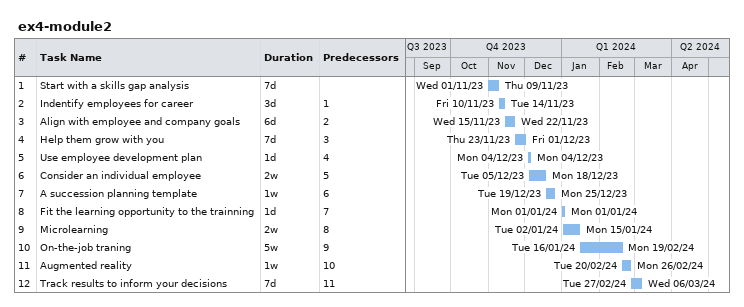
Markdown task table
ex4-module2

| ID | Task | Duration | Start | Finish | Predecessors |
|---|---|---|---|---|---|
| 1 | Start with a skills gap analysis | 7d | 2023-11-01 | 2023-11-09 |  |
| 2 | Indentify employees for career | 3d | 2023-11-10 | 2023-11-14 | 1 |
| 3 | Align with employee and company goals | 6d | 2023-11-15 | 2023-11-22 | 2 |
| 4 | Help them grow with you | 7d | 2023-11-23 | 2023-12-01 | 3 |
| 5 | Use employee development plan | 1d | 2023-12-04 | 2023-12-04 | 4 |
| 6 | Consider an individual employee | 2w | 2023-12-05 | 2023-12-18 | 5 |
| 7 | A succession planning template | 1w | 2023-12-19 | 2023-12-25 | 6 |
| 8 | Fit the learning opportunity to the trainning | 1d | 2024-01-01 | 2024-01-01 | 7 |
| 9 | Microlearning | 2w | 2024-01-02 | 2024-01-15 | 8 |
| 10 | On-the-job traning | 5w | 2024-01-16 | 2024-02-19 | 9 |
| 11 | Augmented reality | 1w | 2024-02-20 | 2024-02-26 | 10 |
| 12 | Track results to inform your decisions | 7d | 2024-02-27 | 2024-03-06 | 11 |
